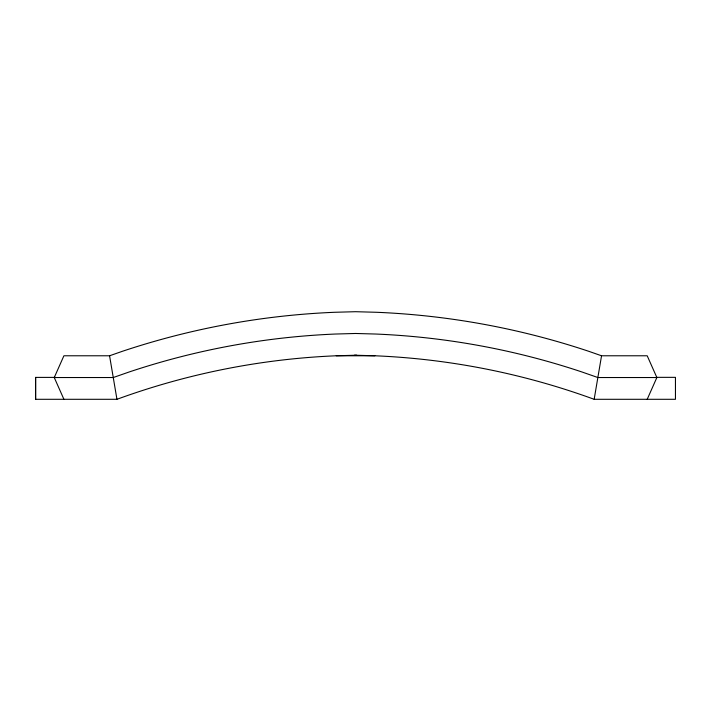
<?xml version="1.0" encoding="UTF-8"?>
<svg xmlns="http://www.w3.org/2000/svg" width="711" height="711" viewBox="0 0 711 711"><rect width="100%" height="100%" fill="white"/><g stroke="black" fill="none" stroke-linecap="round" stroke-linejoin="round"><path stroke-width="1.07" d="M354.487 355.207L374.884 355.776A727.94 727.94 0 0 1 594.165 399.298L601.55 355.776L647.206 355.776L656.866 377.532L647.206 399.298M63.91 399.298L54.258 377.532L63.91 355.776L109.565 355.776L122.434 351.278A771.462 771.462 0 0 1 334.419 312.289L355.562 311.702L376.697 312.289A771.462 771.462 0 0 1 588.681 351.278L601.55 355.776M55.218 377.399L35.55 377.399L35.55 399.298L116.951 399.298A727.94 727.94 0 0 1 336.232 355.776L356.629 355.207M336.232 355.776L374.884 355.776M656.804 377.345L675.45 377.345L675.45 399.298L594.165 399.298M54.258 377.532L113.262 377.532L129.322 371.924A749.696 749.696 0 0 1 335.325 334.037L355.562 333.477L375.79 334.037A749.696 749.696 0 0 1 581.794 371.924L597.853 377.532L656.866 377.532M109.565 355.776L116.951 399.298M35.666 377.399L35.666 399.298"/></g></svg>
